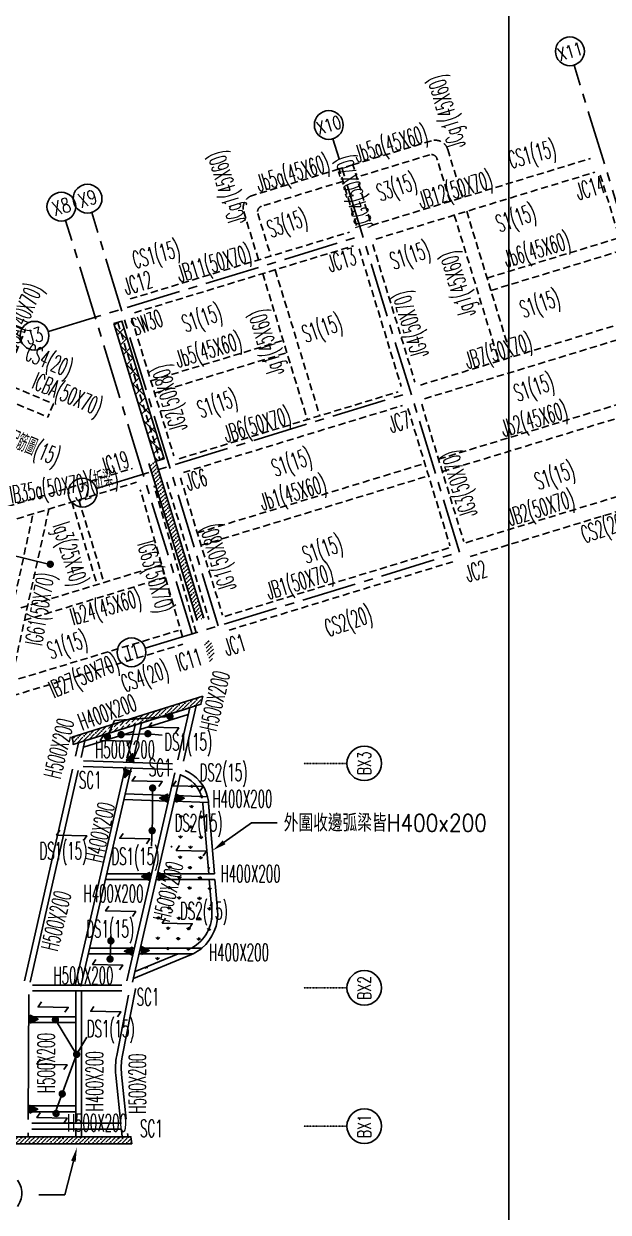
# Model space of a CAD drawing. Header units: centimetres. Extents: x -47768 to 194820, y -149527 to 141949.
# Drawn here: x 63928 to 65955, y -18267 to -14139 of the extents above; entities that cross this region are included whole.
import ezdxf
from ezdxf import colors
from ezdxf.entities.mleader import LeaderData, LeaderLine
from ezdxf.enums import TextEntityAlignment as Align
from ezdxf.math import Vec2, Vec3

# ---------------------------------------------------------------- set-up
doc = ezdxf.new("R2010")
doc.units = ezdxf.units.CM
for name, pattern in [('CENTER2', [28.575, 19.05, -3.175, 3.175, -3.175]), ('HIDDEN', [0.375, 0.25, -0.125]), ('PHANTOM2', [1.25, 0.625, -0.125, 0.125, -0.125, 0.125, -0.125])]:
    doc.linetypes.add(name, pattern=pattern)
doc.layers.get('0').update_dxf_attribs({"color": 8})
for name, color, linetype in [('0S-B', 6, 'HIDDEN'), ('0S-GRID', 8, 'Continuous'), ('0S-J', 3, 'HIDDEN'), ('0S-SB', 6, 'Continuous'), ('0S-Shear wall', 7, 'Continuous'), ('0S-SJ', 3, 'Continuous'), ('0S-伸縮縫', 4, 'Continuous'), ('0S-剛接符號', 2, 'Continuous'), ('0S-鋼筋', 1, 'Continuous'), ('1S-BN', 7, 'Continuous'), ('1S-CN', 2, 'Continuous'), ('1S-JN', 3, 'Continuous'), ('1S-SJN', 3, 'Continuous'), ('1S-SN', 4, 'Continuous'), ('1S-SWN', 7, 'Continuous'), ('1S-TEXT', 7, 'Continuous'), ('FORHA', 8, 'Continuous'), ('grid2', 4, 'Continuous'), ('Railing', 31, 'Continuous')]:
    doc.layers.add(name, color=color, linetype=linetype)
doc.layers.add('0S-繪圖區', color=171, linetype='Continuous', plot=False)
doc.styles.add('ae', font='romans.shx', dxfattribs={"bigfont": 'chineset.shx'})
doc.styles.add('CHINA', font='romans.shx', dxfattribs={"width": 0.85, "bigfont": 'chineset.shx'})
doc.styles.add('ROMAND', font='romand')
doc.styles.add('ROMANS', font='simplex.shx', dxfattribs={"height": 4, "bigfont": 'chineset.shx'})
doc.styles.add('txt', font='romans.shx', dxfattribs={"height": 0.2, "bigfont": 'chineset.shx'})
pattern_1 = [(45, (-145948.239, -79471.895), (5.522062, 20.24756074), [26.03125, -5.20625, 0, -5.20625])]

# ---------------------------------------------------------------- blocks, each defined once
blk = doc.blocks.new('*U148')
at = {"color": 0, "ltscale": 100}
blk.add_lwpolyline([(-36.3, 27), (36.3, 27), (36.3, -27), (-36.3, -27)], close=True, dxfattribs=at)
blk = doc.blocks.new('XLINE')
blk.add_circle((0, 0), 50)
at = {"style": 'ROMAND', "width": 0.74997, "flags": 8}
blk.add_attdef('X-LINE', text='', height=50, dxfattribs=at).set_placement((0, 0), align=Align.MIDDLE)
blk = doc.blocks.new('柱位編號')
at = {"color": 0, "linetype": 'CENTER2', "ltscale": 10}
for p, q in [((136983.9, 35435.3), (136544.9, 36871.2)), ((136147.2, 35179.4), (135708.2, 36615.3)), ((135219.6, 34895.8), (134780.6, 36331.7)), ((135310.4, 34923.6), (134871.4, 36359.5)), ((134720.8, 35945.9), (135810.9, 36279.2)), ((134887.4, 35400.8), (135977.6, 35734.1)), ((135057, 34846.1), (136147.2, 35179.4))]:
    blk.add_line(p, q, dxfattribs=at)
at = {"color": 0}
ref = blk.add_blockref('XLINE', (136530.3, 36919), dxfattribs=dict(at, rotation=16.99999999999998))
ref.add_attrib('X-LINE', 'X11', dxfattribs={"height": 45, "rotation": 17, "style": 'ROMAND', "width": 0.74997}).set_placement((136530.3, 36919), align=Align.MIDDLE)
ref = blk.add_blockref('XLINE', (135693.6, 36663.1), dxfattribs=dict(at, rotation=16.99999999999998))
ref.add_attrib('X-LINE', 'X10', dxfattribs={"height": 45, "rotation": 17, "style": 'ROMAND', "width": 0.74997}).set_placement((135693.6, 36663.1), align=Align.MIDDLE)
ref = blk.add_blockref('XLINE', (134856.8, 36407.3), dxfattribs=dict(at, rotation=16.99999999999998))
ref.add_attrib('X-LINE', 'X9', dxfattribs={"height": 50, "rotation": 17, "style": 'ROMAND', "width": 0.74997}).set_placement((134856.8, 36407.3), align=Align.MIDDLE)
ref = blk.add_blockref('XLINE', (134765.9, 36379.5), dxfattribs=dict(at, rotation=16.99999999999998))
ref.add_attrib('X-LINE', 'X8', dxfattribs={"height": 50, "rotation": 17, "style": 'ROMAND', "width": 0.74997}).set_placement((134765.9, 36379.5), align=Align.MIDDLE)
ref = blk.add_blockref('XLINE', (134672.9, 35931.3), dxfattribs=dict(at, rotation=17.00000000000323))
ref.add_attrib('X-LINE', 'J3', dxfattribs={"height": 50, "rotation": 17, "style": 'ROMAND', "width": 0.74997}).set_placement((134672.9, 35931.3), align=Align.MIDDLE)
ref = blk.add_blockref('XLINE', (134839.6, 35386.2), dxfattribs=dict(at, rotation=17.00000000000323))
ref.add_attrib('X-LINE', 'J2', dxfattribs={"height": 50, "rotation": 17, "style": 'ROMAND', "width": 0.74997}).set_placement((134839.6, 35386.2), align=Align.MIDDLE)
ref = blk.add_blockref('XLINE', (135009.2, 34831.5), dxfattribs=dict(at, rotation=17.00000000000323))
ref.add_attrib('X-LINE', 'J1', dxfattribs={"height": 50, "rotation": 17, "style": 'ROMAND', "width": 0.74997}).set_placement((135009.2, 34831.5), align=Align.MIDDLE)
blk = doc.blocks.new('markt002')
blk.add_circle((0, 0), 0.5)
at = {"style": 'ROMANS', "width": 0.7}
blk.add_attdef('NO.', text='', height=0.375, dxfattribs=at).set_placement((0, 0), align=Align.MIDDLE)

msp = doc.modelspace()

# ---------------------------------------------------------------- hatches: boundary and pattern name
at = {"layer": '0S-Shear wall', "ltscale": 100}
h = msp.add_hatch(dxfattribs=at)
h.set_pattern_fill('ANSI37', color=256, scale=10)
h.set_pattern_definition([(45, (66753.66, -32879.044), (-22.45064, 22.45064), []), (135, (66753.66, -32879.044), (-22.45064, -22.45064), [])])
h.paths.add_polyline_path([(64239.783, -15180.1463), (64385.9688, -15658.2987), (64414.658, -15649.5275), (64268.4721, -15171.3752)])
at = {"layer": '0S-伸縮縫', "ltscale": 100}
h = msp.add_hatch(dxfattribs=at)
h.set_pattern_fill('ANSI36', color=256, scale=83.3)
h.set_pattern_definition(pattern_1)
h.paths.add_polyline_path([(64385.9688, -15658.2987), (64362.0612, -15665.608), (64385.45, -15742.1092), (64454.1577, -15966.8407), (64528.7118, -16210.6977), (64552.6196, -16203.3887)])
h = msp.add_hatch(dxfattribs=at)
h.set_pattern_fill('ANSI36', color=256, scale=83.3)
h.set_pattern_definition(pattern_1)
h.paths.add_polyline_path([(64575.999, -16279.8963), (64552.1016, -16287.2021), (64574.9472, -16361.9269, -0.077232096), (64590.9257, -16328.7195)])
h = msp.add_hatch(dxfattribs=at)
h.set_pattern_fill('ANSI36', color=256, scale=83.3)
h.set_pattern_definition(pattern_1)
h.paths.add_polyline_path([(64542.05, -16502.3084), (64548.5554, -16474.0541), (64096.7257, -16616.1914, -0.091454223), (64099.973, -16641.3777)])
h = msp.add_hatch(dxfattribs=at)
h.set_pattern_fill('ANSI36', color=256, scale=83.3)
h.set_pattern_definition([(45, (-77389.366, -129865.743), (5.522062, 20.24756074), [26.03125, -5.20625, 0, -5.20625])])
h.paths.add_polyline_path([(64302.9716, -18029.1221), (64299.3668, -18004.1221), (63870.7842, -18004.1221), (63871.6712, -18029.1221)])
at = {"layer": '0S-剛接符號', "ltscale": 100}
h = msp.add_hatch(color=256, dxfattribs=at)
h.dxf.hatch_style = 1
h.paths.add_polyline_path([(64283.2847, -16695.4165), (64309.4594, -16704.3504), (64305.3059, -16673.7087)])
h = msp.add_hatch(color=256, dxfattribs=at)
h.dxf.hatch_style = 1
h.paths.add_polyline_path([(64274.471, -16727.0336), (64300.6458, -16735.9675), (64278.6245, -16757.6753)])
h = msp.add_hatch(color=256, dxfattribs=at)
h.dxf.hatch_style = 1
h.paths.add_polyline_path([(64426.3387, -16841.8147), (64426.3387, -16814.1573), (64398.6813, -16827.986)])
h = msp.add_hatch(color=256, dxfattribs=at)
h.dxf.hatch_style = 1
h.paths.add_polyline_path([(64456.9622, -16842.4954), (64456.9622, -16814.838), (64484.6196, -16828.6667)])
h = msp.add_hatch(color=256, dxfattribs=at)
h.dxf.hatch_style = 1
h.paths.add_polyline_path([(64363.8659, -17114.0591), (64363.8659, -17086.4017), (64336.2084, -17100.2304)])
h = msp.add_hatch(color=256, dxfattribs=at)
h.dxf.hatch_style = 1
h.paths.add_polyline_path([(64394.6165, -17114.186), (64394.6165, -17086.5286), (64422.2739, -17100.3573)])
h = msp.add_hatch(color=256, dxfattribs=at)
h.dxf.hatch_style = 1
h.paths.add_polyline_path([(64304.232, -17373.9318), (64304.232, -17346.2744), (64276.5746, -17360.1031)])
h = msp.add_hatch(color=256, dxfattribs=at)
h.dxf.hatch_style = 1
h.paths.add_polyline_path([(64335.5847, -17371.435), (64335.5847, -17343.7776), (64363.2421, -17357.6063)])
h = msp.add_hatch(color=256, dxfattribs=at)
h.dxf.hatch_style = 1
h.paths.add_polyline_path([(63949.8884, -17610.0928), (63949.8884, -17582.4354), (63977.5458, -17596.2641)])
h = msp.add_hatch(color=256, dxfattribs=at)
h.dxf.hatch_style = 1
h.paths.add_polyline_path([(63948.3414, -17922.8773), (63948.3414, -17895.2198), (63975.9988, -17909.0486)])
at = {"layer": 'FORHA'}
h = msp.add_hatch(dxfattribs=at)
h.set_pattern_fill('GRASS', color=256, scale=50, angle=358.7380737)
h.set_pattern_definition([(88.738074, (-92046.67, -32898.75), (-34.568134, 36.125394), [9.375, -61.335678]), (43.738074, (-92046.67, -32898.75), (-34.568134, 36.125394), [9.375, -40.625]), (133.738074, (-92046.67, -32898.75), (-36.125394, -34.568134), [9.375, -40.625])])
edge = h.paths.add_edge_path()
edge.add_line((64340.2439, -17424.5527), (64399.7863, -17400.2567))
edge.add_arc((64464.4442, -17546.6102), 160, 112.1609721, 113.8354738, ccw=False)
edge.add_line((64404.0906, -17398.4298), (64498.4087, -17360.0142))
edge.add_arc((64445.5993, -17230.3563), 140, 292.1609721, 364.8272676)
edge.add_line((64585.1027, -17218.575), (64553.7292, -16847.079))
edge.add_arc((64438.3145, -16853.5506), 115.5961, 3.209361, 60.6799724)
edge.add_line((64494.9204, -16752.7626), (64385.8443, -17226.5013))
edge.add_line((64385.8443, -17226.5013), (64340.2439, -17424.5527))
h = msp.add_hatch(dxfattribs=at)
h.set_pattern_fill('GRASS', color=256, angle=0.7380737)
h.set_pattern_definition([(90.738074, (-90794.758, -49252.052), (-18.1903797, 17.7276644), [4.7625, -31.1585245]), (45.738074, (-90794.758, -49252.052), (-18.1903797, 17.7276644), [4.7625, -20.6375]), (135.738074, (-90794.758, -49252.052), (-17.7276644, -18.1903797), [4.7625, -20.6375])])
edge = h.paths.add_edge_path()
edge.add_arc((64083.1822, -17644.8995), 210, 169.0336972, 182.0321276, ccw=False)
edge.add_arc((1083379.4298, -215123.3142), 1038459.7603, 169.0320370755, 169.0353573914, ccw=False)
edge.add_line((63888.465, -17545.8706), (63901.0045, -17481.1568))
edge.add_arc((63836.9304, -17428.3552), 83.0271, 294.2749039, 320.5090506, ccw=False)
edge.add_line((63871.0641, -17504.0414), (63844.1118, -17514.7094))
edge.add_arc((63853.4342, -17543.2242), 30, 108.1041081, 171.8313369)
edge.add_line((63823.7386, -17538.9616), (63756.2658, -17840.6501))
edge.add_arc((63815.8041, -17855.3259), 61.3204, 166.152997, 264.9226673)
edge.add_line((63810.3773, -17916.4057), (63838.7643, -17918.2652))
edge.add_arc((63834.8426, -17978.1368), 60, 35.5894374, 86.2523582, ccw=False)
edge.add_line((63883.6351, -17943.2185), (63873.3143, -17652.3461))

# ---------------------------------------------------------------- linework, layer by layer
at = {"layer": '0S-B', "ltscale": 100}
for p, q in [((65134.0498, -14838.7715), (65894.3121, -14606.336)), ((65069.7281, -14628.3845), (65021.9128, -14643.0031)), ((65081.849, -14839.0455), (65021.9128, -14643.0031)), ((65129.6643, -14824.427), (65069.7281, -14628.3845)), ((65148.6684, -14886.5868), (65908.9307, -14654.1513)), ((65927.6615, -14664.1101), (66073.8559, -15142.2607)), ((64297.2832, -15094.5968), (65057.5455, -14862.1613)), ((64311.9018, -15142.412), (65072.1641, -14909.9765)), ((65090.8949, -14919.9353), (65237.0893, -15398.086)), ((65138.7098, -14905.3159), (65284.9043, -15383.4666)), ((63896.9842, -15185.1462), (63933.8044, -15200.7755)), ((64254.1282, -15175.7605), (64400.3226, -15653.9112)), ((64301.9432, -15161.1411), (64448.1376, -15639.2918)), ((65303.5858, -15393.3203), (66063.8249, -15160.7875)), ((63855.6809, -15384.8181), (63933.8044, -15200.7755)), ((65318.2104, -15441.1337), (66078.4495, -15208.6009)), ((63855.681, -15384.8179), (64030.677, -15458.8894)), ((63836.1912, -15430.8629), (64011.1872, -15504.9345)), ((64466.8513, -15649.2506), (65227.0904, -15416.7178)), ((64030.677, -15458.8894), (64011.1403, -15504.9146)), ((64481.4759, -15697.064), (65241.715, -15464.5312)), ((65260.4801, -15474.5891), (65406.3209, -15951.5832)), ((65308.2951, -15459.9697), (65454.1359, -15936.9638)), ((63870.4276, -15815.912), (64304.6819, -15683.1471)), ((64471.5284, -15715.7949), (64617.3692, -16192.789)), ((65461.8857, -15941.0876), (66238.9312, -15703.5209)), ((63867.6428, -15869.048), (64319.3005, -15730.9624)), ((64478.1236, -16267.5376), (64331.9367, -15757.5527)), ((64526.1879, -16253.76), (64380.001, -15743.7751)), ((64423.7134, -15730.4144), (64569.5542, -16207.4085)), ((65476.5043, -15988.9028), (66253.5498, -15751.3362)), ((63832.911, -16422.1465), (63959.7893, -15840.8073)), ((63881.7611, -16432.8081), (64014.6252, -15824.0422)), ((64625.1191, -16196.9128), (65402.1645, -15959.3462)), ((64639.7376, -16244.728), (65416.7831, -16007.1614)), ((63873.4865, -16425.2762), (64465.0156, -16245.7274)), ((63888.0089, -16473.1208), (64479.5381, -16293.5719))]:
    msp.add_line(p, q, dxfattribs=at)
at = {"layer": '0S-J', "ltscale": 100}
for p, q in [((65021.913, -14642.9343), (64720.677, -14735.0313)), ((65035.0696, -14685.968), (64752.9599, -14772.2176)), ((64690.8001, -14791.2218), (64741.9653, -14958.5756)), ((64739.6812, -14797.1911), (64784.999, -14945.4189)), ((65421.2111, -14803.1938), (65576.168, -15310.0349)), ((65464.2448, -14790.037), (65619.2017, -15296.8782)), ((65535.1448, -15021.9406), (65994.1753, -14881.6009)), ((65548.3016, -15064.9743), (66007.332, -14924.6346)), ((64756.5793, -15006.3922), (64911.5362, -15513.2332)), ((64799.6131, -14993.2355), (64954.5699, -15500.0765)), ((64368.4572, -15378.6328), (64827.4793, -15238.2956)), ((64381.6139, -15421.6665), (64840.6361, -15281.3293)), ((65366.759, -15651.165), (66155.7104, -15409.9584)), ((65379.9157, -15694.1988), (66168.8671, -15452.9921)), ((64529.9923, -15906.9903), (65318.9437, -15665.7836)), ((64543.149, -15950.024), (65332.1005, -15708.8173)), ((64094.5884, -15799.6757), (64182.2745, -16086.5515)), ((64118.4965, -15792.368), (64206.1826, -16079.2438)), ((64406.5888, -16017.9828), (63917.0934, -16167.6124)), ((64419.7436, -16061.0171), (63930.2482, -16210.6467))]:
    msp.add_line(p, q, dxfattribs=at)
for points in [[(65449.6307, -14742.2204), (65398.4656, -14574.8667, 0.414213562), (65342.2751, -14544.9897), (65069.7281, -14628.3157)], [(65406.597, -14755.3772), (65361.2793, -14607.1495, 0.414213562), (65336.3058, -14593.8709), (65082.8848, -14671.3494)]]:
    msp.add_lwpolyline(points, format="xyb", dxfattribs=at)
for centre, radius in [((64733.8338, -14778.0651), 45), ((64758.8073, -14791.3437), 20)]:
    msp.add_arc(centre, radius, 106.9999998, 196.9999998, dxfattribs=at)
at = {"layer": '0S-SB', "ltscale": 100}
for p, q in [((64525.4792, -16507.7277), (64481.416, -16699.7467)), ((64503.3629, -16514.6851), (64461.9227, -16695.2734)), ((64139.7851, -16628.8536), (64126.5678, -16687.3099)), ((64117.7101, -16635.798), (64107.0603, -16682.899)), ((64135.0087, -16698.3272), (64443.9946, -16709.1173)), ((64096.9539, -16727.5965), (63930.7262, -17462.775)), ((64116.4615, -16732.0072), (63950.2338, -17467.1857)), ((64134.3107, -16718.315), (64443.2966, -16729.1051)), ((64285.7885, -17462.8314), (64451.6598, -16739.9968)), ((64305.2819, -17467.3046), (64471.1532, -16744.47)), ((63958.3397, -17477.3974), (64267.5139, -17477.3974)), ((63958.3397, -17497.3974), (64267.5139, -17497.3974)), ((63945.3135, -17510.291), (63943.1649, -17944.7218)), ((63942.9382, -17990.5469), (63942.8706, -18004.221)), ((63955.9645, -17957.516), (64265.1391, -17957.516)), ((63955.9645, -17977.516), (64265.1391, -17977.516))]:
    msp.add_line(p, q, dxfattribs=at)
for points in [[(64315.0045, -17492.1597), (64269.6292, -17726.3346, 0.07379287), (64266.9128, -17787.925), (64282.9909, -17943.1025)], [(64290.7114, -17512.3957), (64249.9944, -17722.53, 0.07379287), (64247.0193, -17789.9862), (64264.5401, -17959.0877)]]:
    msp.add_lwpolyline(points, format="xyb", dxfattribs=at)
for points in [[(64266.7816, -17980.7219), (64269.2062, -18004.1221)], [(64288.1178, -17992.5848), (64289.3132, -18004.1221)]]:
    msp.add_lwpolyline(points, dxfattribs=at)
at = {"layer": '0S-Shear wall', "ltscale": 100}
msp.add_lwpolyline([(64239.783, -15180.1463), (64385.9688, -15658.2987), (64414.658, -15649.5275), (64268.4721, -15171.3752)], close=True, dxfattribs=at)
at = {"layer": '0S-SJ'}
for p, q in [((64284.1457, -16703.4664), (64313.7804, -16574.3243)), ((64304.5024, -16704.1773), (64335.8968, -16567.3669))]:
    msp.add_line(p, q, dxfattribs=at)
at = {"layer": '0S-SJ', "ltscale": 100}
for p, q in [((64106.5649, -17477.3285), (64280.4533, -16719.5572)), ((64126.0583, -17481.8017), (64299.9467, -16724.0304)), ((64429.0318, -16838.6052), (64274.89, -16833.2224)), ((64433.5876, -16818.7521), (64279.4457, -16813.3693)), ((64568.5165, -16843.4761), (64449.3885, -16839.316)), ((64565.3582, -16823.3536), (64453.9443, -16819.4629)), ((64366.6022, -17110.6611), (64211.2252, -17110.6611)), ((64371.1917, -17090.6611), (64215.8147, -17090.6611)), ((64591.0368, -17110.6611), (64387.1221, -17110.6611)), ((64589.3478, -17090.6611), (64391.7115, -17090.6611)), ((64307.3052, -17369.0659), (64151.9282, -17369.0659)), ((64311.8947, -17349.0659), (64156.5176, -17349.0659)), ((64504.0763, -17373.9706), (64308.177, -17454.6881)), ((64463.4814, -17369.0659), (64313.6591, -17430.7981)), ((64514.9073, -17369.0659), (64327.825, -17369.0659)), ((64545.3452, -17349.0659), (64332.4145, -17349.0659)), ((64107.9722, -17497.3285), (64107.9722, -17957.516)), ((64127.9722, -17497.3285), (64127.9722, -17957.516)), ((63944.8336, -17607.3285), (64107.9722, -17607.3285)), ((63944.9325, -17587.3285), (64107.9722, -17587.3285)), ((63943.399, -17897.3856), (64107.7256, -17897.3856)), ((63943.3001, -17917.3856), (64107.7256, -17917.3856)), ((64107.9722, -17977.516), (64107.9722, -18004.1221)), ((64127.9722, -17977.516), (64127.9722, -18004.1221))]:
    msp.add_line(p, q, dxfattribs=at)
for points in [[(64568.5183, -16843.4761, 0.040680626), (64565.2104, -16823.3484)], [(64548.3782, -16842.7728, -0.010714042), (64548.7409, -16847.4966), (64569.2766, -17090.6611)], [(64589.3461, -17090.6409), (64568.7177, -16846.3788, 0.00614376), (64568.5041, -16843.3006, 0.00614376)], [(64568.5165, -16843.4761, -0.005018554), (64568.6934, -16846.0909), (64589.3478, -17090.6611)], [(64570.9656, -17110.6611), (64580.1204, -17219.0641, -0.297771444), (64510.0139, -17349.0659, -0.297771444)], [(64591.0368, -17110.6611), (64600.0495, -17217.3811, -0.243645712), (64545.3452, -17349.0659, -0.243645712)], [(64545.3452, -17349.0659, -0.058947175), (64514.9073, -17369.0659)]]:
    msp.add_lwpolyline(points, format="xyb", dxfattribs=at)
for centre, radius, start, end in [((64438.3492, -16853.5973), 110.5602, 13.3939927, 73.1521236), ((64438.3492, -16853.5973), 130.5602, 13.3939927, 67.6719888), ((64445.5993, -17230.4247), 155, 292.1647519, 296.5608787)]:
    msp.add_arc(centre, radius, start, end, dxfattribs=at)
at = {"layer": '0S-伸縮縫', "ltscale": 100}
for points in [[(64362.0612, -15665.608), (64528.7053, -16210.7031)], [(64385.9688, -15658.2987), (64552.6129, -16203.3938)]]:
    msp.add_lwpolyline(points, dxfattribs=at)
msp.add_lwpolyline([(64548.5554, -16474.0541), (64094.445, -16616.9089, -0.086939954), (64098.9548, -16641.698), (64542.05, -16502.3084)], format="xyb", close=True, dxfattribs=at)
msp.add_lwpolyline([(64302.9716, -18029.1221), (64299.3668, -18004.1221), (63870.7842, -18004.1221), (63871.6712, -18029.1221)], close=True, dxfattribs=at)
at = {"layer": '0S-剛接符號'}
for points in [[(64283.2847, -16695.4165), (64309.4594, -16704.3504), (64305.3059, -16673.7087)], [(64274.471, -16727.0336), (64300.6458, -16735.9675), (64278.6245, -16757.6753)], [(64426.3387, -16841.8147), (64426.3387, -16814.1573), (64398.6813, -16827.986)], [(64456.9622, -16842.4954), (64456.9622, -16814.838), (64484.6196, -16828.6667)], [(64363.8659, -17114.0591), (64363.8659, -17086.4017), (64336.2084, -17100.2304)], [(64394.6165, -17114.186), (64394.6165, -17086.5286), (64422.2739, -17100.3573)], [(64304.232, -17373.9318), (64304.232, -17346.2744), (64276.5746, -17360.1031)], [(64335.5847, -17371.435), (64335.5847, -17343.7776), (64363.2421, -17357.6063)], [(63949.8884, -17610.0928), (63949.8884, -17582.4354), (63977.5458, -17596.2641)], [(63948.588, -17922.9524), (63948.588, -17895.295), (63976.2454, -17909.1237)]]:
    msp.add_lwpolyline(points, close=True, dxfattribs=at)
at = {"layer": '0S-鋼筋', "color": 3, "ltscale": 100}
for p, q in [((64139.7348, -16629.0758), (64503.3629, -16514.6851)), ((64242.1089, -16559.1599), (64434.9026, -16544.4335)), ((64330.7112, -16589.9644), (64498.1773, -16537.2827)), ((64242.1089, -16559.1599), (64217.7789, -16614.0167)), ((64134.6312, -16651.6476), (64308.5949, -16596.9218))]:
    msp.add_line(p, q, dxfattribs=at)
at = {"layer": '0S-鋼筋', "color": 3, "ltscale": 100, "const_width": 13.5}
for points in [[(64429.6485, -16541.4771, -0.584755303), (64440.1567, -16541.4771, -1.710117025), (64429.6485, -16541.4771, -0.557367557)], [(64212.5248, -16611.0603, -0.584755303), (64223.033, -16611.0603, -1.710117025), (64212.5248, -16611.0603, -0.557367557)]]:
    msp.add_lwpolyline(points, format="xyb", dxfattribs=at)
at = {"layer": '1S-SN', "ltscale": 100}
for p, q in [((64013.6001, -16015.7427), (63871.8578, -15981.3773)), ((64227.188, -17387.3225), (64229.8759, -17324.1004)), ((64229.8759, -17324.1004), (64229.8759, -17306.4326)), ((64111.1057, -17718.2297), (64146.1936, -17659.0549))]:
    msp.add_line(p, q, dxfattribs=at)
at = {"layer": '1S-SN', "color": 4, "linetype": 'Continuous'}
for p, q in [((64265.4061, -16607.8631), (64358.1682, -16604.5502)), ((64358.1682, -16604.5502), (64407.8622, -16609.9713)), ((64374.5883, -16793.1463), (64374.5883, -16904.5813)), ((64374.5883, -16904.5813), (64370.9742, -16995.2351)), ((64111.1057, -17718.2297), (64037.5862, -17598.2767)), ((64038.3342, -17917.7886), (64111.1057, -17718.2297))]:
    msp.add_line(p, q, dxfattribs=at)
at = {"layer": '1S-SN', "color": 4, "linetype": 'Continuous', "const_width": 13.5}
for points in [[(64014.3747, -16012.7863, -0.584755303), (64024.8829, -16012.7863, -1.710117025), (64014.3747, -16012.7863, -0.557367557)], [(64352.9141, -16601.5938, -0.584755303), (64363.4223, -16601.5938, -1.710117025), (64352.9141, -16601.5938, -0.557367557)], [(64260.152, -16604.9067, -0.584755303), (64270.6603, -16604.9067, -1.710117025), (64260.152, -16604.9067, -0.557367557)], [(64369.3342, -16790.1899, -0.584755303), (64379.8424, -16790.1899, -1.710117025), (64369.3342, -16790.1899, -0.557367557)], [(64367.8726, -16938.286, -0.584755303), (64378.3808, -16938.286, -1.710117025), (64367.8726, -16938.286, -0.557367557)], [(64224.6218, -17321.144, -0.584755303), (64235.13, -17321.144, -1.710117025), (64224.6218, -17321.144, -0.557367557)], [(64221.9339, -17384.3661, -0.584755303), (64232.4421, -17384.3661, -1.710117025), (64221.9339, -17384.3661, -0.557367557)], [(64032.3321, -17595.3203, -0.584755303), (64042.8403, -17595.3203, -1.710117025), (64032.3321, -17595.3203, -0.557367557)], [(64105.8516, -17715.2733, -0.584755303), (64116.3598, -17715.2733, -1.710117025), (64105.8516, -17715.2733, -0.557367557)], [(64055.8067, -17852.5098, -0.584755303), (64066.315, -17852.5098, -1.710117025), (64055.8067, -17852.5098, -0.557367557)], [(64034.5994, -17920.6664, -0.584755303), (64045.1077, -17920.6664, -1.710117025), (64034.5994, -17920.6664, -0.557367557)]]:
    msp.add_lwpolyline(points, format="xyb", dxfattribs=at)
at = {"layer": '1S-SN', "ltscale": 5}
for points in [[(64372.2202, -16565.4833), (64360.852, -16582.3303), (64465.4127, -16584.5307), (64454.0445, -16601.3777)], [(64204.1774, -16611.0696), (64192.8092, -16627.9166), (64297.3699, -16630.117), (64286.0017, -16646.964)], [(64314.8884, -16751.6237), (64303.5202, -16768.4707), (64408.081, -16770.6711), (64396.7127, -16787.5181)], [(64456.3913, -16768.6438), (64445.023, -16785.4908), (64549.5838, -16787.6912), (64538.2155, -16804.5382)], [(64053.0652, -16939.6587), (64041.6969, -16956.5057), (64146.2577, -16958.7061), (64134.8894, -16975.5531)], [(64271.9526, -16950.6801), (64260.5843, -16967.5271), (64365.1451, -16969.7275), (64353.7768, -16986.5745)], [(64468.1182, -16992.9643), (64456.7499, -17009.8112), (64561.3107, -17012.0116), (64549.9424, -17028.8586)], [(64223.0537, -17203.3749), (64211.6855, -17220.2218), (64316.2462, -17222.4222), (64304.878, -17239.2692)], [(64419.2193, -17245.659), (64407.851, -17262.506), (64512.4118, -17264.7063), (64501.0436, -17281.5533)], [(64177.7337, -17389.0028), (64166.3654, -17405.8498), (64270.9262, -17408.0502), (64259.558, -17424.8972)], [(63988.7993, -17536.3234), (63977.4311, -17553.1703), (64081.9918, -17555.3707), (64070.6236, -17572.2177)], [(64171.2468, -17551.732), (64159.8785, -17568.579), (64264.4393, -17570.7794), (64253.071, -17587.6264)], [(63984.6151, -17735.1581), (63973.2468, -17752.0051), (64077.8076, -17754.2054), (64066.4393, -17771.0524)], [(63984.6151, -17920.7719), (63973.2468, -17937.6189), (64077.8076, -17939.8193), (64066.4393, -17956.6662)]]:
    msp.add_lwpolyline(points, dxfattribs=at)
at = {"layer": 'grid2', "linetype": 'PHANTOM2', "ltscale": 0.1}
for p, q in [((64898.9765, -16707.4532), (65048.9765, -16707.4532)), ((64898.9765, -17487.329), (65048.9765, -17487.329)), ((64898.9765, -17967.5165), (65048.9765, -17967.5165))]:
    msp.add_line(p, q, dxfattribs=at)
at = {"layer": 'Railing'}
msp.add_arc((64433.1298, -17513.2938), 120, 168.2697113, 169.0338909, dxfattribs=at)

# ---------------------------------------------------------------- block references
at = {"layer": '0S-GRID'}
msp.add_blockref('柱位編號', (-70707.8413, -51153.5003), dxfattribs=at)
at = {"layer": '0S-繪圖區', "color": 11, "ltscale": 100, "xscale": 150, "yscale": 150, "zscale": 150}
msp.add_blockref('*U148', (71055.4348, -16120.8903), dxfattribs=at)
at = {"layer": 'grid2', "linetype": 'PHANTOM2', "ltscale": 0.1}
ref = msp.add_blockref('markt002', (65108.9765, -16707.4532), dxfattribs=dict(at, xscale=-119.9999999999999, yscale=119.9999999999999, zscale=119.9999999999999, rotation=270.0000000047226))
ref.add_attrib('NO.', 'BX3', dxfattribs={"layer": '0', "height": 45, "rotation": 450, "style": 'ROMANS', "width": 0.7}).set_placement((65108.9765, -16707.4532), align=Align.MIDDLE)
ref = msp.add_blockref('markt002', (65108.9765, -17487.329), dxfattribs=dict(at, xscale=-119.9999999999999, yscale=119.9999999999999, zscale=119.9999999999999, rotation=270.0000000047226))
ref.add_attrib('NO.', 'BX2', dxfattribs={"layer": '0', "height": 45, "rotation": 450, "style": 'ROMANS', "width": 0.7}).set_placement((65108.9765, -17487.329), align=Align.MIDDLE)
ref = msp.add_blockref('markt002', (65108.9765, -17967.5165), dxfattribs=dict(at, xscale=-119.9999999999999, yscale=119.9999999999999, zscale=119.9999999999999, rotation=270.0000000047226))
ref.add_attrib('NO.', 'BX1', dxfattribs={"layer": '0', "height": 45, "rotation": 450, "style": 'ROMANS', "width": 0.7}).set_placement((65108.9765, -17967.5165), align=Align.MIDDLE)

# ---------------------------------------------------------------- texts
at = {"layer": '1S-BN', "style": 'txt', "width": 0.5}
for s, rotation, p in [('JCG4(50X70)', 107, (65077.3772, -14723.9231)), ('JB12(50X70)', 17, (65425.2683, -14718.2982)), ('JB11(50X70)', 17, (64588.5016, -14974.1235)), ('ICGA(40X70)', 427, (63921.6602, -15163.1174)), ('JG4(50X70)', 107, (65273.1087, -15182.0614)), ('JB7(50X70)', 17, (65574.6498, -15279.1283)), ('ICBA(50X70)', 337, (64077.6554, -15428.766)), ('JG2(50X80)', 107, (64436.342, -15437.8866)), ('JB6(50X70)', 17, (64737.8832, -15534.9535)), ('JG3(50X70)', 107, (65442.5052, -15736.1324)), ('IB35a(50X70)(折梁)', 369.6245694, (64067.2411, -15747.5447)), ('JB2(50X70)', 17, (65722.1294, -15824.1702)), ('JG1(50X80)', 107, (64605.7386, -15991.9576)), ('IG63(50X70)', 645.9948737, (64380.4482, -16060.9592)), ('JB1(50X70)', 17, (64885.3627, -16079.9954)), ('IG61(50X70)', 80, (63986.8801, -16171.5492)), ('IB27(50X70)', 383.8060639, (64137.0472, -16407.0869))]:
    msp.add_text(s, height=60, rotation=rotation, dxfattribs=at).set_placement(p, align=Align.MIDDLE)
at = {"layer": '1S-BN', "color": 7, "linetype": 'Continuous', "style": 'CHINA', "width": 0.5}
for rotation, p in [(76.5482184, (64590.7176, -16490.5605)), (76.5482184, (64049.7543, -16655.7833)), (76.5482184, (64428.5591, -17152.5852)), (76.5482184, (64039.8246, -17254.6655)), (90, (64005.1477, -17748.4265)), (90, (64321.6924, -17819.7466))]:
    msp.add_text('H500X200', height=60, rotation=rotation, dxfattribs=at).set_placement(p, align=Align.MIDDLE)
for p in [(64279.098, -16659.2204), (64134.6624, -17444.3068), (64181.339, -17955.7538)]:
    msp.add_text('H500X200', height=60, dxfattribs=at).set_placement(p, align=Align.MIDDLE)
at = {"layer": '1S-CN', "style": 'txt', "width": 0.5}
for s, p in [('JC14', (65891.8836, -14708.729)), ('JC13', (65030.0311, -14959.026)), ('JC12', (64323.0499, -15038.5765)), ('JC7', (65230.2831, -15521.4543)), ('IC19', (64246.7829, -15662.271)), ('JC6', (64525.7263, -15722.0584)), ('JC2', (65496.044, -16039.8712)), ('JC1', (64659.2773, -16295.6964)), ('IC11', (64500.3719, -16347.6684))]:
    msp.add_text(s, height=60, rotation=17, dxfattribs=at).set_placement(p, align=Align.MIDDLE)
at = {"layer": '1S-CN', "linetype": 'Continuous', "style": 'CHINA', "width": 0.5}
for p in [(64400.5263, -16722.024), (64158.1095, -16765.3263), (64358.4864, -17518.5875), (64370.363, -17975.5616)]:
    msp.add_text('SC1', height=60, dxfattribs=at).set_placement(p, align=Align.MIDDLE)
at = {"layer": '1S-JN', "style": 'txt', "width": 0.5}
for s, rotation, p in [('JCg1(45X60)', 107, (65397.5118, -14443.6961)), ('Jb5a(45X60)', 17, (65201.8497, -14558.9658)), ('JCg1(45X60)', 107, (64635.1833, -14707.6639)), ('Jb5a(45X60)', 17, (64861.6335, -14660.5663)), ('Jb6(45X60)', 17, (65708.6049, -14926.748)), ('Jg1(45X60)', 107, (65436.7805, -15042.2207)), ('Jg1(45X60)', 107, (64772.1487, -15245.4191)), ('Jb5(45X60)', 17, (64568.9395, -15275.1787)), ('Jb2(45X60)', 17, (65699.1359, -15515.5623)), ('Jb1(45X60)', 17, (64862.3692, -15771.3875)), ('Ig3(25X40)', 647.1846067, (64085.0243, -15981.7452)), ('Ib24(45X60)', 375.9949097, (64212.5164, -16168.9951))]:
    msp.add_text(s, height=60, rotation=rotation, dxfattribs=at).set_placement(p, align=Align.MIDDLE)
at = {"layer": '1S-SJN', "linetype": 'Continuous', "style": 'CHINA', "width": 0.5}
for rotation, p in [(20.3276551, (64217.0888, -16529.3118)), (77.5495613, (64192.8243, -16946.7147)), (90, (64173.4769, -17811.5846))]:
    msp.add_text('H400X200', height=60, rotation=rotation, dxfattribs=at).set_placement(p, align=Align.MIDDLE)
for p in [(64686.1805, -16830.7399), (64714.7014, -17090.6862), (64239.1079, -17159.7823), (64674.3098, -17363.803)]:
    msp.add_text('H400X200', height=60, dxfattribs=at).set_placement(p, align=Align.MIDDLE)
at = {"layer": '1S-SN', "linetype": 'Continuous', "style": 'ae', "width": 0.5}
for s, rotation, p in [('CS1(15)', 15, (65618.6011, -14641.5661)), ('S3(15)', 19, (65165.0728, -14756.2265)), ('S3(15)', 19, (64785.0619, -14882.6539)), ('S1(15)', 19, (65578.4509, -14863.8998)), ('CS1(15)', 15, (64314.1833, -14989.6576)), ('S1(15)', 19, (65211.351, -14993.2594)), ('S1(15)', 19, (65661.8239, -15161.1644)), ('S1(15)', 19, (64489.3044, -15211.325)), ('S1(15)', 19, (64906.2274, -15246.6876)), ('CS4(20)', 337, (63927.8149, -15303.9231)), ('S1(15)', 19, (65641.1445, -15452.1555)), ('S1(15)', 19, (64542.4481, -15509.1057)), ('樓梯配筋圖(15)', 337, (63805.0534, -15576.2545)), ('S1(15)', 19, (64800.3582, -15712.6604)), ('S1(15)', 19, (65713.2072, -15758.822)), ('CS2(20)', 19, (65873.7344, -15942.9561)), ('S1(15)', 19, (64907.6991, -16014.2925)), ('CS2(20)', 19, (64984.5689, -16268.4732)), ('S1(15)', 19, (64022.0251, -16346.6402)), ('CS4(20)', 19, (64278.1511, -16460.7069))]:
    msp.add_text(s, height=60, rotation=rotation, dxfattribs=at).set_placement(p)
for s, p in [('DS1(15)', (64415.0914, -16662.7433)), ('DS2(15)', (64537.5791, -16768.7481)), ('DS2(15)', (64451.038, -16943.9982)), ('DS1(15)', (63981.881, -17041.452)), ('DS1(15)', (64231.6831, -17060.4598)), ('DS2(15)', (64469.5455, -17249.8313)), ('DS1(15)', (64144.4492, -17312.2365)), ('DS1(15)', (64146.1936, -17659.0549))]:
    msp.add_text(s, height=60, dxfattribs=at).set_placement(p)
at = {"layer": '1S-SWN', "linetype": 'Continuous', "style": 'CHINA', "width": 0.5}
msp.add_text('SW30', height=60, rotation=20, dxfattribs=at).set_placement((64355.1601, -15176.2166), align=Align.MIDDLE)

# ---------------------------------------------------------------- leaders
at = {"layer": '1S-TEXT', "color": 7, "linetype": 'Continuous'}
ml = msp.add_multileader_mtext('Standard', dxfattribs=at)
ml.set_content('外圍收邊弧梁皆H400x200', color=7, style='CHINA')
ml.set_leader_properties(color=256, linetype='ByLayer', lineweight=-1)
ml.build(insert=Vec2(0, 0))
ml.multileader.update_dxf_attribs({"dogleg_length": 0.6, "arrow_head_size": 49.5, "scale": 150})
ctx = ml.context
ctx.base_point, ctx.scale, ctx.char_height, ctx.arrow_head_size, ctx.landing_gap_size, ctx.plane_origin = Vec3(64807.2019, -16914.3512), 150, 60, 49.5, 22.5, Vec3(64361.0194, -16872.5128)
notes = []
notes.append((ctx, [(0, (1, 1, 0), (64717.2019, -16914.3512), (1, 0), 90, [(0, [(64582.57, -17010.4048)], 256, [])])]))
ctx.mtext.insert, ctx.mtext.flow_direction = Vec3(64829.7019, -16884.3512), 5
ml = msp.add_multileader_mtext('Standard', dxfattribs=at)
ml.set_content('25cm伸縮縫(TYP.)', color=7, style='CHINA')
ml.set_leader_properties(color=256, linetype='ByLayer', lineweight=-1)
ml.build(insert=Vec2(0, 0))
ml.multileader.update_dxf_attribs({"dogleg_length": 0.6, "arrow_head_size": 49.5, "scale": 150})
ctx = ml.context
ctx.base_point, ctx.scale, ctx.char_height, ctx.arrow_head_size, ctx.landing_gap_size, ctx.plane_origin = Vec3(63358.5148, -18206.0265), 150, 60, 49.5, 22.5, Vec3(63946.9403, -18121.5811)
notes.append((ctx, [(0, (1, 1, 0), (64069.8148, -18206.0265), (-1, 0), 90, [(0, [(64112.164, -18041.6194)], 0, [])])]))
ctx.mtext.insert, ctx.mtext.flow_direction = Vec3(63381.0148, -18166.1265), 5
for ctx, leaders in notes:
    for number, flags, end, landing, length, lines in leaders:
        leader = LeaderData()
        leader.index, (leader.has_last_leader_line, leader.has_dogleg_vector, leader.attachment_direction) = number, flags
        leader.last_leader_point, leader.dogleg_vector, leader.dogleg_length = Vec3(end), Vec3(landing), length
        for number, points, colour, breaks in lines:
            line = LeaderLine()
            line.index, line.vertices, line.color, line.breaks = number, Vec3.list(points), colors.encode_raw_color(colour), breaks
            leader.lines.append(line)
        ctx.leaders.append(leader)

doc.saveas('drawing.dxf')
